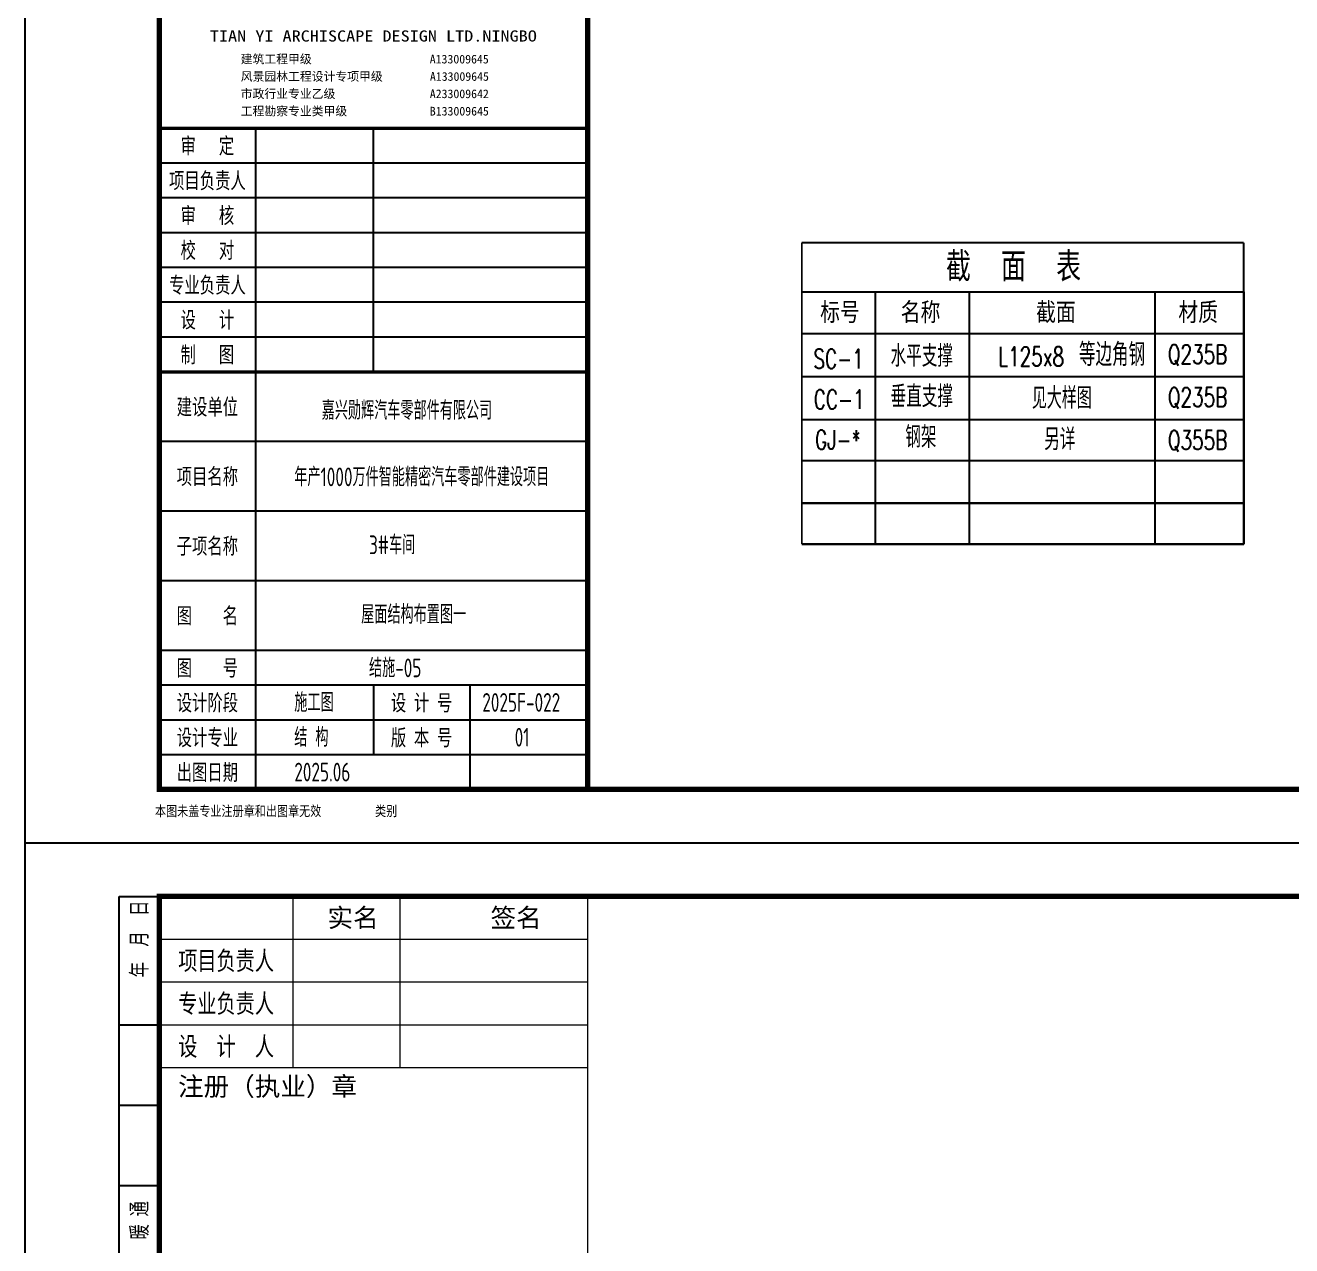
# Model space of a CAD drawing. Extents: x 712773 to 1022356, y -298958 to 209542.
# Drawn here: x 712773 to 748248, y -158143 to -123958 of the extents above; entities that cross this region are included whole.
import ezdxf
from ezdxf.enums import TextEntityAlignment as Align

# ---------------------------------------------------------------- set-up
doc = ezdxf.new("R2010")
doc.units = 0
doc.header["$LTSCALE"] = 500
doc.header["$MEASUREMENT"] = 0
doc.layers.get('0').update_dxf_attribs({"linetype": 'CONTINUOUS'})
for name, color, linetype in [('510', 253, 'CONTINUOUS'), ('AXIS_TEXT', 7, 'CONTINUOUS'), ('T-TK', 157, 'CONTINUOUS'), ('图层1', 165, 'CONTINUOUS'), ('照明平面标注层', 111, 'CONTINUOUS')]:
    doc.layers.add(name, color=color, linetype=linetype)
doc.styles.add('_TCH_DIM', font='SIMPLEX', dxfattribs={"bigfont": 'GBCBIG'})
doc.styles.add('TK1-TY', font='simhei.ttf')
doc.styles.add('TK2-TY', font='', dxfattribs={"width": 0.8})
doc.styles.add('TSSD_Dimension', font='Tssdeng.shx', dxfattribs={"width": 0.7, "bigfont": 'hztxt.shx'})
doc.styles.add('TSSD_Rein', font='tssdeng.shx', dxfattribs={"width": 0.7, "bigfont": 'hztxt.shx'})
doc.styles.add('图框JND-宋体', font='')
doc.styles.get('TK2-TY').set_extended_font_data('NSimSun')
doc.styles.get('图框JND-宋体').set_extended_font_data('SimSun')

# ---------------------------------------------------------------- blocks, each defined once
blk = doc.blocks.new('A1E图框')
blk.add_lwpolyline([(37300, -70757), (45300, -70757), (45300, -75307), (37300, -75307)], close=True)
at = {"layer": 'T-TK'}
for p, q in [((34800, -84100), (34800, -24700)), ((34800, -24700), (118900, -24700)), ((36550, -49600), (36550, -25700)), ((36550, -25700), (37300, -25700)), ((36550, -28100), (37300, -28100)), ((36550, -29600), (37300, -29600)), ((36550, -31100), (37300, -31100)), ((39100, -70757), (39100, -75307)), ((41300, -75307), (41300, -70757)), ((45300, -71407), (37300, -71407)), ((45300, -72057), (37300, -72057)), ((45300, -72707), (37300, -72707)), ((45300, -73357), (37300, -73357)), ((45300, -74007), (37300, -74007)), ((45300, -74657), (37300, -74657)), ((39100, -75307), (39100, -83107)), ((45300, -76607), (37300, -76607)), ((45300, -77907), (37300, -77907)), ((45300, -79207), (37300, -79207)), ((45300, -80507), (37300, -80507)), ((45300, -81157), (37300, -81157)), ((41300, -81157), (41300, -82457)), ((43100, -81157), (43100, -83107)), ((45300, -81807), (37300, -81807)), ((45300, -82457), (37300, -82457)), ((34800, -84100), (118900, -84100))]:
    blk.add_line(p, q, dxfattribs=at)
for points, const_width in [([(37300, -83100), (117900, -83100), (117900, -25700), (37300, -25700)], 100), ([(45300, -83100), (37300, -83100), (37300, -46400), (45300, -46400)], 100), ([(37300, -83100), (45300, -83100), (45300, -55400), (37300, -55400)], 60)]:
    blk.add_lwpolyline(points, close=True, dxfattribs=dict(at, const_width=const_width))
at = {"layer": 'T-TK', "const_width": 60}
for points in [[(45300, -70757), (37300, -70757)], [(45300, -75307), (37300, -75307)], [(45300, -75307), (37300, -75307)]]:
    blk.add_lwpolyline(points, dxfattribs=at)
at = {"layer": '图层1', "linetype": 'Continuous'}
for p in [(43800, -25700), (37300, -46400)]:
    blk.add_line(p, (37300, -25700), dxfattribs=at)
at = {"layer": '图层1', "linetype": 'Continuous', "const_width": 25}
for points in [[(39800, -25700), (39800, -28900)], [(41800, -25700), (41800, -28900)], [(45300, -25700), (45300, -46400)], [(45300, -26500), (37300, -26500)], [(45300, -27300), (37300, -27300)], [(45300, -28100), (37300, -28100)], [(45300, -28900), (37300, -28900)]]:
    blk.add_lwpolyline(points, dxfattribs=at)
at = {"layer": 'AXIS_TEXT', "style": 'TSSD_Dimension', "width": 0.7}
for s, p in [('嘉兴勋辉汽车零部件有限公司 ', (40335, -76200)), ('年产1000万件智能精密汽车零部件建设项目', (39823, -77442)), ('施工图', (39823, -81654)), ('2025F-022', (43334, -81654)), ('结 构 ', (39823, -82304)), ('01', (43938, -82304)), ('2025.06', (39823, -82954))]:
    blk.add_text(s, height=350, dxfattribs=at).set_placement(p)
at = {"layer": 'T-TK', "style": 'TK2-TY', "width": 0.7}
blk.add_text('年  月  日', height=300, rotation=90, dxfattribs=at).set_placement((37073, -27212))
blk.add_text('暖 通', height=300, rotation=90, dxfattribs=at).set_placement((36926, -31750), align=Align.MIDDLE_CENTER)
at = {"layer": 'T-TK'}
for s, height, style, width, p in [('TIAN YI ARCHISCAPE DESIGN LTD.NINGBO', 207.8, 'TK1-TY', 1.2, (41300, -69033)), ('审   定', 300, 'TK2-TY', 0.7, (38200, -71082)), ('项目负责人', 300, 'TK2-TY', 0.7, (38200, -71732)), ('审   核', 300, 'TK2-TY', 0.7, (38200, -72382)), ('校   对', 300, 'TK2-TY', 0.7, (38200, -73032)), ('专业负责人', 300, 'TK2-TY', 0.7, (38200, -73682)), ('设   计', 300, 'TK2-TY', 0.7, (38200, -74332)), ('制   图', 300, 'TK2-TY', 0.7, (38200, -74982)), ('建设单位', 300, 'TK2-TY', 0.7, (38200, -75957)), ('项目名称', 300, 'TK2-TY', 0.7, (38200, -77257)), ('子项名称', 300, 'TK2-TY', 0.7, (38200, -78557)), ('图    名', 300, 'TK2-TY', 0.7, (38200, -79857)), ('图    号', 300, 'TK2-TY', 0.7, (38200, -80832)), ('设计阶段', 300, 'TK2-TY', 0.7, (38200, -81482)), ('设 计 号', 300, 'TK2-TY', 0.7, (42200, -81483)), ('设计专业', 300, 'TK2-TY', 0.7, (38200, -82132)), ('版 本 号', 300, 'TK2-TY', 0.7, (42200, -82134)), ('出图日期', 300, 'TK2-TY', 0.7, (38200, -82782))]:
    blk.add_text(s, height=height, dxfattribs=dict(at, style=style, width=width)).set_placement(p, align=Align.MIDDLE_CENTER)
at = {"layer": 'T-TK', "style": 'TK1-TY'}
for s, p in [('建筑工程甲级                    A133009645', (38823, -69546)), ('风景园林工程设计专项甲级        A133009645', (38823, -69870)), ('市政行业专业乙级                A233009642', (38823, -70194)), ('工程勘察专业类甲级              B133009645', (38823, -70518))]:
    blk.add_text(s, height=162, dxfattribs=at).set_placement(p)
at = {"layer": 'T-TK', "style": 'TK2-TY', "width": 0.8}
for s, height, p in [('本图未盖专业注册章和出图章无效', 189.87, (37220, -83601)), ('类别', 189.9, (41332, -83601))]:
    blk.add_text(s, height=height, dxfattribs=at).set_placement(p)
at = {"layer": '图层1', "style": '图框JND-宋体'}
for s, p in [('实名', (40921, -26100)), ('签名', (43965, -26100))]:
    blk.add_text(s, height=350, dxfattribs=at).set_placement(p, align=Align.MIDDLE_CENTER)
at = {"layer": '图层1', "style": '图框JND-宋体', "width": 0.75}
for s, p in [('项目负责人', (38550, -26900)), ('专业负责人', (38550, -27700)), ('设  计  人', (38550, -28500))]:
    blk.add_text(s, height=350, dxfattribs=at).set_placement(p, align=Align.MIDDLE_CENTER)
at = {"layer": '图层1', "style": '图框JND-宋体'}
blk.add_text('注册（执业）章', height=350, dxfattribs=at).set_placement((37653, -29074), align=Align.TOP_LEFT)

msp = doc.modelspace()

# ---------------------------------------------------------------- linework, layer by layer
at = {"layer": '510'}
for p, q in [((734524.3, -131421.9), (746903.7, -131421.9)), ((736582.7, -131419.5), (736582.7, -132591.9)), ((736582.7, -131421.9), (736582.7, -132594.3)), ((739213.8, -131419.5), (739213.8, -132591.9)), ((739213.8, -131421.9), (739213.8, -132594.3)), ((744414.6, -131419.5), (744414.6, -132591.9)), ((744414.6, -131421.9), (744414.6, -132594.3)), ((746903.7, -131419.5), (746903.7, -132591.9)), ((746903.7, -131421.9), (746903.7, -132594.3)), ((734524.3, -132594.3), (746903.7, -132594.3)), ((734524.3, -132594.3), (746903.7, -132594.3)), ((736582.7, -132591.9), (736582.7, -138489.9)), ((736582.7, -132594.3), (736582.7, -138492.3)), ((739213.8, -132591.9), (739213.8, -138489.9)), ((739213.8, -132594.3), (739213.8, -138492.3)), ((744414.6, -132591.9), (744414.6, -138489.9)), ((744414.6, -132594.3), (744414.6, -138492.3)), ((746903.7, -132591.9), (746903.7, -138489.9)), ((746903.7, -132594.3), (746903.7, -138492.3)), ((734524.3, -133794.9), (746903.7, -133794.9)), ((734524.3, -133794.9), (746903.7, -133794.9)), ((734524.3, -133794.9), (746903.7, -133794.9)), ((734524.3, -133794.9), (746903.7, -133794.9)), ((734524.3, -133794.9), (746903.7, -133794.9)), ((734524.3, -134997.9), (746903.7, -134997.9)), ((734524.3, -136147.5), (746903.7, -136147.5)), ((734524.3, -136147.5), (746903.7, -136147.5)), ((734524.3, -136149.9), (746903.7, -136149.9)), ((734524.3, -136149.9), (746903.7, -136149.9)), ((734524.3, -136149.9), (746903.7, -136149.9)), ((734524.3, -136149.9), (746903.7, -136149.9)), ((734524.3, -137338.6), (746903.7, -137338.6)), ((734524.3, -137338.6), (746903.7, -137338.6)), ((734524.3, -137341), (746903.7, -137341)), ((734524.3, -137341), (746903.7, -137341)), ((734524.3, -137341), (746903.7, -137341)), ((734524.3, -137341), (746903.7, -137341)), ((734524.3, -138489.9), (746903.7, -138489.9)), ((734524.3, -138489.9), (746903.7, -138489.9)), ((734524.3, -138489.9), (746903.7, -138489.9)), ((734524.3, -138489.9), (746903.7, -138489.9)), ((734524.3, -138489.9), (746903.7, -138489.9)), ((734524.3, -138492.3), (746903.7, -138492.3)), ((734524.3, -138492.3), (746903.7, -138492.3)), ((734524.3, -138492.3), (746903.7, -138492.3)), ((734524.3, -138492.3), (746903.7, -138492.3)), ((734524.3, -138492.3), (746903.7, -138492.3))]:
    msp.add_line(p, q, dxfattribs=at)
at = {"layer": '510', "const_width": 52.8}
for points in [[(734524.3, -130044.6), (734524.3, -132591.9)], [(734524.3, -130044.6), (746903.7, -130044.6)], [(734524.3, -130047), (734524.3, -132594.3)], [(734524.3, -130047), (746903.7, -130047)], [(746903.7, -130044.6), (746903.7, -132591.9)], [(746903.7, -130047), (746903.7, -132594.3)], [(734524.3, -132591.9), (734524.3, -138489.9)], [(734524.3, -132594.3), (734524.3, -138492.3)], [(746903.7, -132591.9), (746903.7, -138489.9)], [(746903.7, -132594.3), (746903.7, -138492.3)], [(734524.3, -138489.9), (746903.7, -138489.9)], [(734524.3, -138492.3), (746903.7, -138492.3)]]:
    msp.add_lwpolyline(points, dxfattribs=at)

# ---------------------------------------------------------------- block references
at = {"layer": '照明平面标注层', "xscale": 1.5, "yscale": 1.5, "zscale": 1.5}
for p in [(660573, -20707.5), (660573, -109807.5)]:
    msp.add_blockref('A1E图框', p, dxfattribs=at)

# ---------------------------------------------------------------- texts
at = {"style": 'TSSD_Rein', "width": 0.7}
msp.add_text('见大样图', height=600, dxfattribs=at).set_placement((740968.6, -134699.4))
at = {"layer": '510', "style": 'TSSD_Rein'}
for s, height, width, p, p2 in [('截  面  表', 820.66, 0.937519, (738562.3, -131133.7), (742348.7, -131133.7)), ('标号', 586.19, 0.989331, (735041.4, -132298.7), (736146.5, -132298.7)), ('名称', 586.19, 0.984898, (737295, -132301.1), (738408.7, -132301.1)), ('截面', 586.19, 1.001245, (741089, -132301.1), (742202.7, -132301.1)), ('材质', 586.19, 1.001245, (745072.9, -132301.1), (746186.7, -132301.1))]:
    msp.add_text(s, height=height, dxfattribs=dict(at, width=width)).set_placement(p, p2, align=Align.FIT)
at = {"layer": '510', "style": '_TCH_DIM'}
for s, height, p in [('水平支撑', 606.68, (737012.9, -133522.5)), ('等边角钢', 642.53, (742290.1, -133503.5)), ('垂直支撑', 606.68, (737012.9, -134655.2)), ('钢架', 606.68, (737424.8, -135793.1)), ('另详', 606.68, (741315.6, -135859.6))]:
    msp.add_text(s, height=height, dxfattribs=at).set_placement(p)
at = {"layer": '510', "style": '_TCH_DIM', "width": 0.705882}
for s, height, p in [('L125x8', 534.77, (740028.5, -133503.5)), ('SC-1', 534.64, (734849.7, -133568.9)), ('CC-1', 534.64, (734859.4, -134704)), ('GJ-*', 534.64, (734896.4, -135834.2))]:
    msp.add_text(s, height=height, dxfattribs=at).set_placement(p)
at = {"layer": '510', "color": 6, "style": '_TCH_DIM', "width": 0.705882}
for s, p in [('Q235B', (744778.6, -133438.8)), ('Q235B', (744778.6, -134641.8)), ('Q355B', (744778.6, -135844.8))]:
    msp.add_text(s, height=534.64, dxfattribs=at).set_placement(p)
at = {"layer": 'AXIS_TEXT', "style": 'TSSD_Dimension', "width": 0.7}
for s, p in [('3#车间', (722400.7, -138773.4)), ('屋面结构布置图一', (722180.8, -140723.4)), ('结施-05', (722400.7, -142220.2))]:
    msp.add_text(s, height=525, dxfattribs=at).set_placement(p)

doc.saveas('drawing.dxf')
